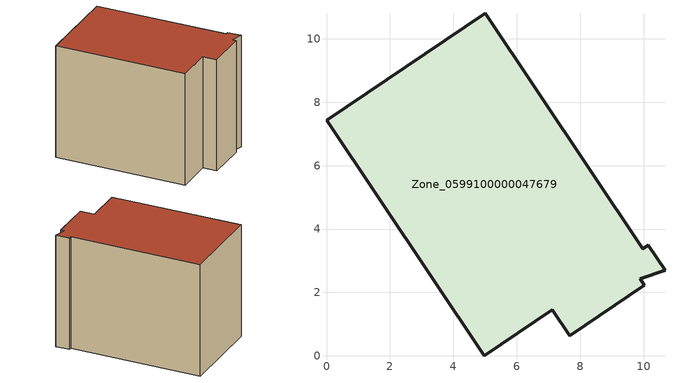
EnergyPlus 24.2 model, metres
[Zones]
Zone_0599100000047679
 floor ground (C_G): 9.97,3.38 10.14,3.49 10.67,2.71 9.9,2.44 10.02,2.23 7.67,0.64 7.12,1.45 4.97,0 0,7.43 5,10.81 z0
 wall outside (C_F): 5,10.81 0,7.43 4.97,0 7.12,1.45 7.67,0.64 10.02,2.23 9.9,2.44 10.67,2.71 10.14,3.49 9.97,3.38 5,10.81 z0:7.82
 roof outside (C_R): 10.14,3.49 9.97,3.38 5,10.81 0,7.43 4.97,0 7.12,1.45 7.67,0.64 10.02,2.23 9.9,2.44 10.67,2.71 z7.82
[BUILDING]
Pand.0599100000047679: North Axis=0; Terrain=City; Loads Convergence Tolerance Value=0.04; Temperature Convergence Tolerance Value=0.4; Solar Distribution=FullExterior; Maximum Number of Warmup Days=25; Minimum Number of Warmup Days=1
[Site:Location]
Rotterdam.The.Hague.AP_ZH_NLD Design_Conditions: Latitude=51.96; Longitude=4.45; Time Zone=1; Elevation=-4.5
[SITE:GROUNDTEMPERATURE:BUILDINGSURFACE]
18, 18, 18, 18, 18, 18, 18, 18, 18, 18, 18, 18
[MATERIAL] Thermal Absorptance=0.9; Solar Absorptance=0.7; Visible Absorptance=0.7
Name | Roughness | Thickness | Conductivity | Density | Specific Heat
G.TI.1965-1974 | MediumSmooth | 0.15 | 0.882353 | 540 | 1210
F.TI.1965-1974 | Rough | 0.3 | 0.697674 | 1920 | 840
R.TI.1965-1974 | MediumRough | 0.2 | 0.232558 | 1500 | 1000
[CONSTRUCTION]
C_G: G.TI.1965-1974
C_F: F.TI.1965-1974
C_R: R.TI.1965-1974
[ZONE]
Zone_0599100000047679: Type=1; Multiplier=1; Ceiling Height=Autocalculate; Volume=Autocalculate; Floor Area=autocalculate; Part of Total Floor Area=Yes
[ZONEINFILTRATION:DESIGNFLOWRATE]
Infil_Zone_0599100000047679: Zone or ZoneList or Space or SpaceList=Zone_0599100000047679; Schedule=AlwaysOn; Design Flow Rate Calculation Method=Flow/Area; Flow Rate per Floor Area=0.003; Constant Term Coefficient=1; Temperature Term Coefficient=0; Velocity Term Coefficient=0; Velocity Squared Term Coefficient=0
[HVACTEMPLATE:ZONE:IDEALLOADSAIRSYSTEM]
Zone_0599100000047679: Maximum Heating Supply Air Temperature=50; Minimum Cooling Supply Air Temperature=13; Maximum Heating Supply Air Humidity Ratio=0.0156; Minimum Cooling Supply Air Humidity Ratio=0.0077; Heating Limit=NoLimit; Cooling Limit=NoLimit; Dehumidification Control Type=ConstantSensibleHeatRatio; Cooling Sensible Heat Ratio=0.7; Dehumidification Setpoint=60; Humidification Control Type=None; Humidification Setpoint=30; Outdoor Air Method=None; Outdoor Air Flow Rate per Person=0.00944; Outdoor Air Flow Rate per Zone Floor Area=0; Outdoor Air Flow Rate per Zone=0; Demand Controlled Ventilation Type=None; Outdoor Air Economizer Type=NoEconomizer; Heat Recovery Type=None; Sensible Heat Recovery Effectiveness=0.7; Latent Heat Recovery Effectiveness=0.65
[ZONECONTROL:THERMOSTAT]
ThermostatControl_Zone_0599100000047679: Zone or ZoneList=Zone_0599100000047679; Control Type Schedule=DualSetpointControlType; Control 1=Thermostat_Zone_0599100000047679; Temperature Difference Between Cutout And Setpoint=0
[THERMOSTATSETPOINT:DUALSETPOINT]
Thermostat_Zone_0599100000047679: Heating Setpoint Temperature Schedule=HeatingSetpoint_Zone_0599100000047679; Cooling Setpoint Temperature Schedule=CoolingSetpoint_Zone_0599100000047679
[SCHEDULE:COMPACT]
HeatingSetpoint_Zone_0599100000047679: Through: 12/31, For: AllDays, Until: 24:00, 21
CoolingSetpoint_Zone_0599100000047679: Through: 12/31, For: AllDays, Until: 24:00, 24
DualSetpointControlType: Through: 12/31, For: AllDays, Until: 24:00, 4
AlwaysOn: Through: 12/31, For: AllDays, Until: 24:00, 1
